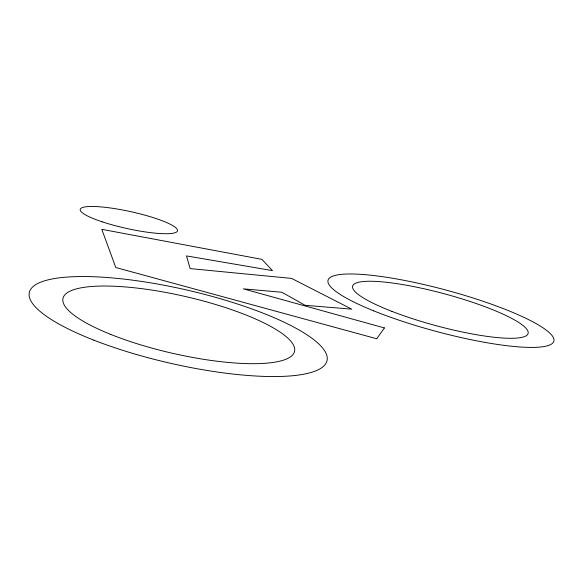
<?xml version="1.0" encoding="UTF-8"?>
<svg xmlns="http://www.w3.org/2000/svg" width="583" height="583" viewBox="0 0 583 583"><rect width="100%" height="100%" fill="white"/><g stroke="black" fill="none" stroke-linecap="round" stroke-linejoin="round"><path stroke-width="0.87" d="M384.416 327.93L376.705 338.759L115.798 267.517L101.785 229.33L261.92 259.369L272.472 270.621L186.509 255.908L190.138 268.595L291.587 278.412L351.753 309.158L305.084 305.295L281.888 292.265L243.344 288.855L384.416 327.93M102.193 221.824A49.825 8.65 12.4 0 0 177.451 230.992A49.825 8.65 12.4 0 0 106.857 207.519A49.825 8.65 12.4 0 0 102.193 221.824M93.878 340.166A152.71 37.531 12.9 0 0 326.815 361.424A152.71 37.531 12.9 0 0 113.816 278.062A152.71 37.531 12.9 0 0 93.878 340.166M373.652 310.834A116.957 21.236 15.1 0 0 553.187 342.542A116.957 21.236 15.1 0 0 395.791 278.805A116.957 21.236 15.1 0 0 373.652 310.834M391.944 311.388A90.868 16.47 15.1 0 0 528.023 333.724A90.868 16.47 15.1 0 0 401.126 284.315A90.868 16.47 15.1 0 0 391.944 311.388M110.704 334.394A118.772 29.106 12.9 0 0 294.094 352.722A118.772 29.106 12.9 0 0 131.488 287.492A118.772 29.106 12.9 0 0 110.704 334.394"/></g></svg>
